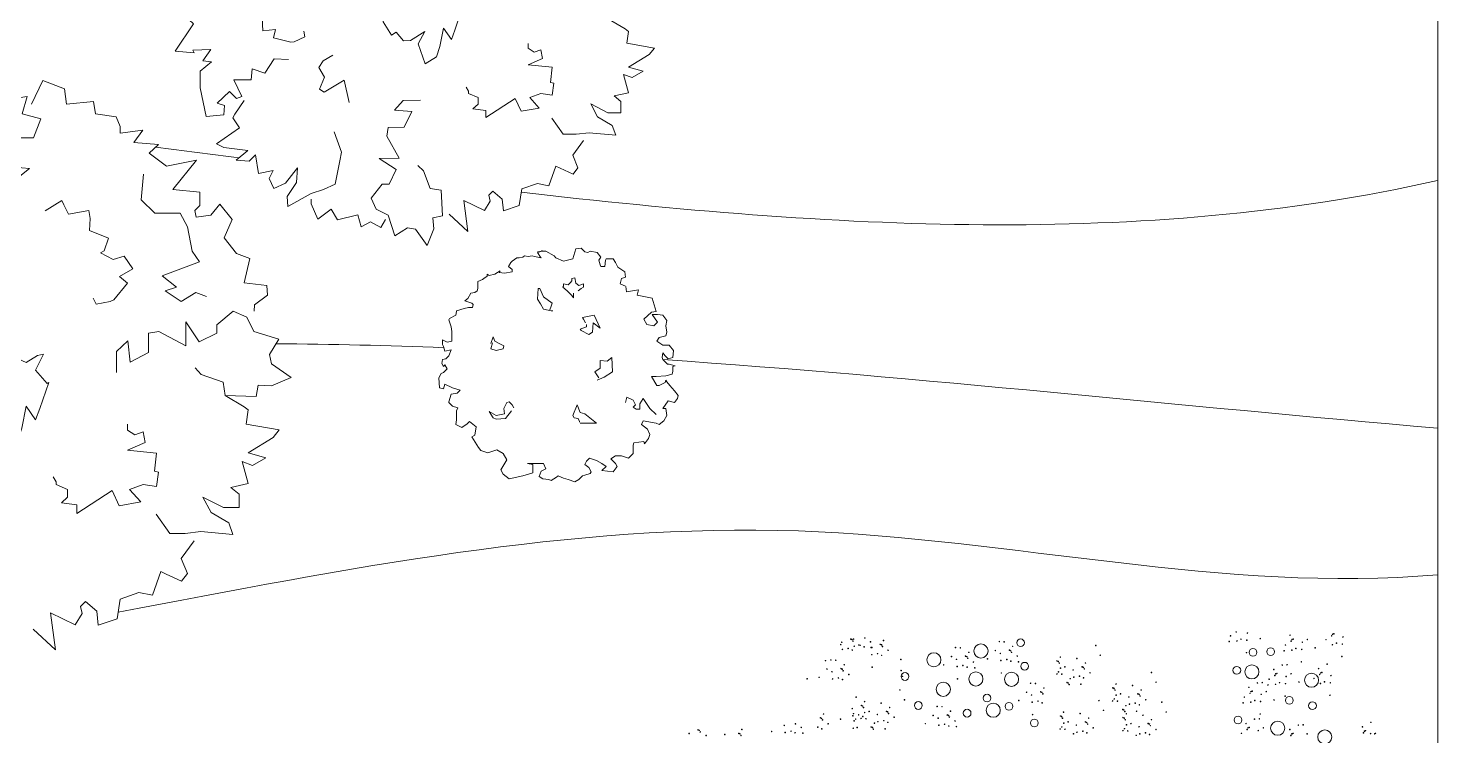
# Model space of a CAD drawing. Header units: millimetres. Extents: x 19901 to 59163, y 13732 to 30178.
# Drawn here: x 38932 to 39666, y 26997 to 27366 of the extents above; entities that cross this region are included whole.
import ezdxf

# ---------------------------------------------------------------- set-up
doc = ezdxf.new("R2010")
doc.units = ezdxf.units.MM
doc.layers.get('0').update_dxf_attribs({"lineweight": 18})
for name, color, linetype, lineweight in [('Curve di livello', 6, 'Continuous', 9), ('Vegetazione', 53, 'Continuous', 9), ('Verde', 86, 'Continuous', 5)]:
    doc.layers.add(name, color=color, linetype=linetype, lineweight=lineweight)

# ---------------------------------------------------------------- blocks, each defined once
blk = doc.blocks.new('_I12B6')
at = {"color": 0, "linetype": 'Continuous'}
for p, q in [((-0.2, 0.5445), (-0.2219, 0.5299)), ((-0.1964, 0.5445), (-0.2, 0.5445)), ((-0.1891, 0.5445), (-0.1964, 0.5445)), ((-0.1709, 0.5481), (-0.1891, 0.5445)), ((-0.1636, 0.5554), (-0.1709, 0.5481)), ((-0.1454, 0.5518), (-0.1636, 0.5554)), ((-0.1636, 0.5554), (-0.1636, 0.5554)), ((-0.1271, 0.5554), (-0.1454, 0.5518)), ((-0.1162, 0.5518), (-0.1271, 0.5554)), ((-0.0834, 0.5445), (-0.1162, 0.5518)), ((-0.0797, 0.5773), (-0.1016, 0.5737)), ((-0.0907, 0.5737), (-0.1016, 0.57)), ((-0.1016, 0.57), (-0.087, 0.5481)), ((-0.0797, 0.5809), (-0.0907, 0.5737)), ((-0.087, 0.5481), (-0.0834, 0.5445)), ((-0.0615, 0.5773), (-0.0797, 0.5773)), ((-0.0214, 0.5554), (-0.0615, 0.5773)), ((-0.0141, 0.5445), (-0.0214, 0.5554)), ((0.0223, 0.5299), (-0.0141, 0.5445)), ((0.0661, 0.5408), (0.0223, 0.5299)), ((0.0806, 0.5882), (0.0661, 0.5408)), ((0.1062, 0.5919), (0.0806, 0.5882)), ((0.1244, 0.5737), (0.1062, 0.5919)), ((0.139, 0.57), (0.1244, 0.5737)), ((0.1499, 0.5773), (0.139, 0.57)), ((0.1827, 0.57), (0.1499, 0.5773)), ((0.2009, 0.5481), (0.1827, 0.57)), ((0.19, 0.5336), (0.2009, 0.5481)), ((0.2264, 0.5408), (0.2228, 0.5336)), ((0.2592, 0.5408), (0.2264, 0.5408)), ((0.2702, 0.5226), (0.2592, 0.5408)), ((-0.2802, 0.4825), (-0.3057, 0.4679)), ((-0.2839, 0.4752), (-0.2802, 0.4825)), ((-0.2583, 0.4716), (-0.2839, 0.4752)), ((-0.2219, 0.4789), (-0.2583, 0.4716)), ((-0.2292, 0.5226), (-0.2401, 0.5044)), ((-0.2401, 0.5044), (-0.2219, 0.4898)), ((-0.2219, 0.5299), (-0.2292, 0.5226)), ((-0.2219, 0.4898), (-0.2219, 0.4789)), ((0.1973, 0.5117), (0.19, 0.5336)), ((0.2009, 0.5044), (0.1973, 0.5117)), ((0.2191, 0.5044), (0.2009, 0.5044)), ((0.2228, 0.5336), (0.2191, 0.5044)), ((0.2811, 0.5008), (0.2702, 0.5226)), ((0.3139, 0.4789), (0.2811, 0.5008)), ((0.3176, 0.4534), (0.3139, 0.4789)), ((-0.3641, 0.4424), (-0.3859, 0.4315)), ((-0.3859, 0.4315), (-0.3859, 0.4133)), ((-0.3859, 0.4133), (-0.3859, 0.3987)), ((-0.3568, 0.4461), (-0.3641, 0.4424)), ((-0.3422, 0.457), (-0.3568, 0.4461)), ((-0.3312, 0.4607), (-0.3422, 0.4679)), ((-0.3422, 0.4679), (-0.3422, 0.457)), ((-0.3057, 0.4679), (-0.3312, 0.4607)), ((0.0223, 0.4096), (0.0187, 0.406)), ((0.0187, 0.406), (0.0405, 0.3878)), ((0.0442, 0.4169), (0.0223, 0.4206)), ((0.0223, 0.4206), (0.0223, 0.4096)), ((0.0551, 0.4279), (0.0442, 0.4169)), ((0.0624, 0.4351), (0.0551, 0.4279)), ((0.077, 0.4497), (0.0624, 0.4461)), ((0.0624, 0.4461), (0.0624, 0.4351)), ((0.0806, 0.4242), (0.077, 0.4497)), ((0.0952, 0.4133), (0.0806, 0.4242)), ((0.1171, 0.4206), (0.0952, 0.4133)), ((0.1062, 0.3987), (0.1171, 0.406)), ((0.1171, 0.406), (0.1171, 0.4206)), ((0.292, 0.4206), (0.2993, 0.4461)), ((0.3176, 0.4096), (0.292, 0.4206)), ((0.2993, 0.4461), (0.3176, 0.4534)), ((0.3225, 0.3834), (0.3189, 0.4089)), ((-0.4333, 0.3513), (-0.4479, 0.3404)), ((-0.4479, 0.3404), (-0.4151, 0.3294)), ((-0.4187, 0.3768), (-0.4333, 0.3513)), ((-0.4005, 0.3805), (-0.4187, 0.3768)), ((-0.3896, 0.3878), (-0.4005, 0.3805)), ((-0.3859, 0.3987), (-0.3896, 0.3878)), ((-0.098, 0.3987), (-0.1016, 0.3477)), ((-0.1016, 0.3477), (-0.087, 0.3258)), ((-0.0907, 0.3987), (-0.098, 0.3987)), ((-0.0725, 0.3586), (-0.0907, 0.3987)), ((-0.0324, 0.3294), (-0.0725, 0.3586)), ((0.0405, 0.3878), (0.0515, 0.3768)), ((0.0515, 0.3768), (0.0624, 0.3659)), ((0.0624, 0.3659), (0.0697, 0.355)), ((0.0697, 0.355), (0.0697, 0.3768)), ((0.0916, 0.3878), (0.1062, 0.3987)), ((0.3804, 0.3924), (0.3225, 0.3834)), ((0.3732, 0.3669), (0.3804, 0.3924)), ((0.4449, 0.3523), (0.3732, 0.3669)), ((0.4634, 0.2893), (0.4449, 0.3523)), ((-0.4916, 0.2711), (-0.5208, 0.2565)), ((-0.488, 0.2893), (-0.4916, 0.2711)), ((-0.4515, 0.3039), (-0.488, 0.293)), ((-0.488, 0.293), (-0.488, 0.2893)), ((-0.4297, 0.3076), (-0.4515, 0.3039)), ((-0.4114, 0.3076), (-0.4297, 0.3076)), ((-0.4151, 0.3294), (-0.4078, 0.3221)), ((-0.4078, 0.3221), (-0.4114, 0.3076)), ((-0.087, 0.3258), (-0.0725, 0.3003)), ((-0.0725, 0.3003), (-0.036, 0.293)), ((-0.0433, 0.2966), (-0.036, 0.3149)), ((-0.036, 0.3149), (-0.0324, 0.3294)), ((-0.036, 0.293), (-0.0287, 0.293)), ((0.1134, 0.2602), (0.1681, 0.2711)), ((0.1681, 0.2711), (0.1973, 0.2092)), ((0.405, 0.2529), (0.4415, 0.2857)), ((0.4415, 0.2857), (0.4634, 0.2893)), ((0.4707, 0.2748), (0.4451, 0.2748)), ((0.4451, 0.2748), (0.4707, 0.2383)), ((0.4962, 0.2711), (0.4707, 0.2748)), ((0.5144, 0.2456), (0.4962, 0.2711)), ((-0.5208, 0.2565), (-0.5244, 0.2492)), ((-0.5244, 0.2492), (-0.5135, 0.2164)), ((-0.5135, 0.2164), (-0.5099, 0.1946)), ((0.1025, 0.2055), (0.1317, 0.2164)), ((0.1062, 0.1982), (0.1025, 0.2055)), ((0.1171, 0.2529), (0.1134, 0.2602)), ((0.128, 0.2347), (0.1171, 0.2529)), ((0.1317, 0.2164), (0.1317, 0.2274)), ((0.1645, 0.2347), (0.1608, 0.1909)), ((0.1973, 0.2092), (0.1645, 0.2347)), ((0.4196, 0.2274), (0.405, 0.2529)), ((0.4524, 0.2201), (0.4196, 0.2274)), ((0.4707, 0.2383), (0.4524, 0.2201)), ((0.5107, 0.2201), (0.5144, 0.2456)), ((0.5144, 0.1909), (0.5107, 0.2201)), ((-0.5317, 0.1435), (-0.5536, 0.1545)), ((-0.5536, 0.1545), (-0.5536, 0.1326)), ((-0.5099, 0.1472), (-0.5317, 0.1435)), ((-0.5099, 0.1946), (-0.5099, 0.1508)), ((-0.5099, 0.1508), (-0.5099, 0.1472)), ((-0.313, 0.1691), (-0.324, 0.1363)), ((-0.3167, 0.1399), (-0.324, 0.1107)), ((-0.3167, 0.1399), (-0.3167, 0.1399)), ((-0.3057, 0.1472), (-0.313, 0.1691)), ((-0.2839, 0.1363), (-0.3057, 0.1472)), ((-0.262, 0.1253), (-0.2839, 0.1363)), ((0.1426, 0.18), (0.1062, 0.1982)), ((0.1608, 0.1909), (0.1426, 0.18)), ((0.467, 0.1472), (0.4779, 0.1654)), ((0.4962, 0.129), (0.467, 0.1472)), ((0.4779, 0.1654), (0.5107, 0.1727)), ((0.5107, 0.1727), (0.5144, 0.1909)), ((-0.5536, 0.1326), (-0.5499, 0.1217)), ((-0.5499, 0.1217), (-0.5427, 0.0998)), ((-0.5427, 0.0998), (-0.5135, 0.1071)), ((-0.5244, 0.0779), (-0.539, 0.0634)), ((-0.5135, 0.1071), (-0.5244, 0.0779)), ((-0.324, 0.1107), (-0.2984, 0.1034)), ((-0.2984, 0.1034), (-0.2656, 0.1107)), ((-0.2656, 0.1107), (-0.262, 0.1253)), ((0.252, 0.0706), (0.2301, 0.0524)), ((0.2556, 0.0014), (0.252, 0.0706)), ((0.4925, 0.0706), (0.4962, 0.0925)), ((0.4962, 0.0597), (0.4925, 0.0706)), ((0.5253, 0.129), (0.4962, 0.129)), ((0.4962, 0.0925), (0.5071, 0.0779)), ((0.5071, 0.0779), (0.5217, 0.0634)), ((0.5217, 0.0634), (0.5436, 0.0706)), ((0.5472, 0.1034), (0.5253, 0.129)), ((0.5436, 0.0706), (0.5472, 0.1034)), ((-0.5536, 0.0597), (-0.5572, 0.0415)), ((-0.5572, 0.0415), (-0.5499, 0.0269)), ((-0.539, 0.0634), (-0.5536, 0.0597)), ((-0.5499, 0.0269), (-0.5427, 0.0342)), ((-0.5317, 0.016), (-0.5499, -0.0023)), ((-0.5427, 0.0342), (-0.5317, 0.016)), ((0.1973, 0.0196), (0.1718, 0.0014)), ((0.1718, 0.0014), (0.19, -0.0278)), ((0.2301, 0.0524), (0.1973, 0.0561)), ((0.1973, 0.0561), (0.1973, 0.0196)), ((0.2155, -0.0241), (0.2556, 0.0014)), ((0.518, 0.0378), (0.4962, 0.0597)), ((0.5253, 0.0378), (0.518, 0.0378)), ((0.5545, 0.0305), (0.5253, 0.0378)), ((0.5399, -0.0095), (0.5436, 0.005)), ((0.5436, 0.0269), (0.5545, 0.0305)), ((0.5436, 0.005), (0.5436, 0.0269)), ((-0.5609, -0.0059), (-0.5718, -0.0278)), ((-0.5718, -0.0278), (-0.5682, -0.0752)), ((-0.5499, -0.0023), (-0.5609, -0.0059)), ((-0.5499, -0.0788), (-0.5427, -0.0569)), ((-0.5427, -0.0569), (-0.5062, -0.0752)), ((0.1827, -0.0387), (0.2155, -0.0241)), ((0.467, -0.0642), (0.4415, -0.0205)), ((0.4415, -0.0205), (0.4634, -0.0205)), ((0.4634, -0.0205), (0.5107, -0.0168)), ((0.4779, -0.0642), (0.467, -0.0642)), ((0.5071, -0.0496), (0.4779, -0.0642)), ((0.5107, -0.0387), (0.5071, -0.0496)), ((0.5107, -0.0168), (0.5399, -0.0095)), ((0.5144, -0.046), (0.5107, -0.0387)), ((0.529, -0.0642), (0.5144, -0.046)), ((0.5508, -0.0897), (0.529, -0.0642)), ((-0.5682, -0.0752), (-0.5499, -0.0788)), ((-0.5135, -0.1043), (-0.5244, -0.1408)), ((-0.4843, -0.1007), (-0.5135, -0.1043)), ((-0.5062, -0.0752), (-0.4698, -0.0861)), ((-0.4698, -0.0861), (-0.4843, -0.1007)), ((0.3249, -0.1189), (0.3176, -0.1444)), ((0.354, -0.1335), (0.3249, -0.1189)), ((0.3649, -0.1553), (0.354, -0.1335)), ((0.4014, -0.1262), (0.3868, -0.1517)), ((0.4342, -0.1736), (0.4014, -0.1262)), ((0.5691, -0.1116), (0.5508, -0.0897)), ((0.5508, -0.1444), (0.5654, -0.1262)), ((0.5654, -0.1262), (0.5691, -0.1116)), ((-0.5244, -0.1408), (-0.5244, -0.1444)), ((-0.5244, -0.1444), (-0.5062, -0.1626)), ((-0.5062, -0.1626), (-0.4807, -0.1699)), ((-0.4807, -0.1699), (-0.488, -0.1845)), ((-0.488, -0.1845), (-0.488, -0.2282)), ((-0.2984, -0.2064), (-0.3312, -0.1882)), ((-0.3312, -0.1882), (-0.313, -0.2173)), ((-0.2583, -0.1991), (-0.2984, -0.2064)), ((-0.2474, -0.1444), (-0.262, -0.1736)), ((-0.262, -0.1736), (-0.2583, -0.1991)), ((-0.2547, -0.221), (-0.2255, -0.1845)), ((-0.2365, -0.1408), (-0.2474, -0.1444)), ((-0.2219, -0.1553), (-0.2365, -0.1408)), ((-0.2146, -0.1699), (-0.2219, -0.1553)), ((-0.2146, -0.1699), (-0.2146, -0.1699)), ((0.0879, -0.1553), (0.0661, -0.2064)), ((0.1025, -0.1918), (0.0879, -0.1553)), ((0.1244, -0.1991), (0.1025, -0.1918)), ((0.1791, -0.2428), (0.1244, -0.1991)), ((0.354, -0.1663), (0.3649, -0.1553)), ((0.3686, -0.1772), (0.354, -0.1663)), ((0.3868, -0.1772), (0.3686, -0.1772)), ((0.3868, -0.1517), (0.3868, -0.1772)), ((0.4634, -0.2027), (0.4342, -0.1736)), ((0.4962, -0.1736), (0.5217, -0.1371)), ((0.5107, -0.1736), (0.4962, -0.1736)), ((0.5144, -0.2064), (0.5107, -0.1736)), ((0.5217, -0.1371), (0.5508, -0.1444)), ((-0.488, -0.2282), (-0.4916, -0.2501)), ((-0.4916, -0.2501), (-0.4625, -0.2647)), ((-0.4625, -0.2647), (-0.437, -0.2465)), ((-0.437, -0.2465), (-0.426, -0.2355)), ((-0.426, -0.2355), (-0.3932, -0.2611)), ((-0.3932, -0.2611), (-0.4005, -0.3011)), ((-0.313, -0.2173), (-0.2984, -0.2246)), ((-0.2984, -0.2246), (-0.2547, -0.221)), ((0.0661, -0.2064), (0.0733, -0.2173)), ((0.0733, -0.2173), (0.0916, -0.221)), ((0.0916, -0.221), (0.0989, -0.2355)), ((0.0989, -0.2355), (0.0989, -0.2392)), ((0.1025, -0.2428), (0.1353, -0.2428)), ((0.1353, -0.2428), (0.1791, -0.2428)), ((0.3941, -0.2501), (0.4014, -0.2319)), ((0.4233, -0.272), (0.3941, -0.2501)), ((0.4014, -0.2319), (0.4634, -0.2428)), ((0.4634, -0.2428), (0.4779, -0.2501)), ((0.4779, -0.2501), (0.4998, -0.2319)), ((0.4998, -0.2319), (0.5144, -0.2064)), ((-0.4005, -0.3011), (-0.4151, -0.3084)), ((-0.4151, -0.3084), (-0.3823, -0.3595)), ((0.3577, -0.3376), (0.405, -0.3303)), ((0.405, -0.3303), (0.4087, -0.3412)), ((0.4087, -0.3412), (0.4269, -0.3157)), ((0.4342, -0.2975), (0.4233, -0.272)), ((0.4269, -0.3157), (0.4342, -0.2975)), ((-0.3823, -0.3595), (-0.3713, -0.374)), ((-0.3713, -0.374), (-0.3385, -0.385)), ((-0.3385, -0.385), (-0.2948, -0.3704)), ((-0.2948, -0.3704), (-0.2656, -0.3886)), ((-0.2656, -0.3886), (-0.2474, -0.4178)), ((0.2483, -0.4141), (0.2702, -0.3996)), ((0.2702, -0.3996), (0.2993, -0.3996)), ((0.2993, -0.3996), (0.3321, -0.4105)), ((0.3321, -0.4105), (0.354, -0.3886)), ((0.354, -0.3485), (0.3577, -0.3376)), ((0.354, -0.3886), (0.354, -0.3485)), ((-0.2474, -0.4178), (-0.2766, -0.4652)), ((-0.2766, -0.4652), (-0.2656, -0.487)), ((-0.1235, -0.4397), (-0.149, -0.436)), ((-0.149, -0.436), (-0.0725, -0.436)), ((-0.1235, -0.4798), (-0.1235, -0.4397)), ((-0.0615, -0.4615), (-0.0834, -0.4725)), ((-0.0725, -0.436), (-0.0615, -0.4615)), ((0.1244, -0.4397), (0.1317, -0.4251)), ((0.1426, -0.4542), (0.1244, -0.4397)), ((0.1317, -0.4251), (0.1462, -0.4105)), ((0.1535, -0.4761), (0.1426, -0.4542)), ((0.1462, -0.4105), (0.1791, -0.4214)), ((0.1791, -0.4214), (0.2046, -0.436)), ((0.2046, -0.436), (0.2264, -0.4506)), ((0.2264, -0.4506), (0.2046, -0.4688)), ((0.2046, -0.4688), (0.2592, -0.4761)), ((0.2702, -0.436), (0.2483, -0.4141)), ((0.2592, -0.4761), (0.2775, -0.4506)), ((0.2775, -0.4506), (0.2702, -0.436)), ((-0.2656, -0.487), (-0.2365, -0.5089)), ((-0.2365, -0.5089), (-0.1709, -0.4943)), ((-0.1709, -0.4943), (-0.1235, -0.4798)), ((-0.0834, -0.4725), (-0.0943, -0.498)), ((-0.0943, -0.498), (-0.0761, -0.5089)), ((-0.0761, -0.5089), (-0.0469, -0.5126)), ((-0.0469, -0.5126), (-0.036, -0.5162)), ((-0.036, -0.5162), (-0.0105, -0.5016)), ((-0.0105, -0.5016), (-0.0032, -0.4943)), ((-0.0032, -0.4943), (0.0223, -0.5053)), ((0.0223, -0.5053), (0.0442, -0.5126)), ((0.0442, -0.5126), (0.077, -0.5235)), ((0.077, -0.5235), (0.0952, -0.5126)), ((0.0952, -0.5126), (0.1134, -0.4943)), ((0.1134, -0.4943), (0.1244, -0.4907)), ((0.1244, -0.4907), (0.1499, -0.4834)), ((0.1499, -0.4834), (0.1535, -0.4761))]:
    blk.add_line(p, q, dxfattribs=at)

msp = doc.modelspace()

# ---------------------------------------------------------------- linework, layer by layer
msp.add_line((39665.82, 28856.17), (39665.83, 26849.81))
at = {"layer": 'Curve di livello'}
for points in [[(38998.39, 27303.65), (39012.86, 27301.85), (39027.35, 27300.03), (39041.84, 27298.2)], [(39061.09, 27201.37), (39090.2, 27201.15), (39119.32, 27200.43), (39148.45, 27199.31)]]:
    msp.add_open_spline(points, degree=3, dxfattribs=at)
for points, knots in [([(39188.77, 27280.22), (39349.31, 27261.95), (39510.49, 27251.42), (39665.74, 27286.34), (39665.74, 27286.34), (39665.74, 27286.34), (39665.74, 27286.34), (39665.77, 27286.34), (39665.79, 27286.35), (39665.82, 27286.35)], [1526.756387, 1526.756387, 1526.756387, 1526.756387, 2004.14526, 2004.14526, 2004.14526, 2004.146467, 2004.146467, 2004.146467, 2004.226908, 2004.226908, 2004.226908, 2004.226908]), ([(39262.5, 27193.12), (39397.06, 27183.92), (39531.63, 27168.89), (39665.74, 27157.39), (39665.74, 27157.39), (39665.74, 27157.39), (39665.74, 27157.39), (39665.76, 27157.39), (39665.79, 27157.39), (39665.82, 27157.39)], [1601.083825, 1601.083825, 1601.083825, 1601.083825, 2004.889476, 2004.889476, 2004.889476, 2004.889607, 2004.889607, 2004.889607, 2004.969426, 2004.969426, 2004.969426, 2004.969426]), ([(38978.93, 27061.51), (39096.73, 27083.8), (39325.1, 27130.63), (39555.04, 27071.33), (39665.8, 27081.04), (39665.8, 27081.04), (39665.8, 27081.04), (39665.8, 27081.04), (39665.8, 27081.04), (39665.81, 27081.04), (39665.82, 27081.04)], [1323.609316, 1323.609316, 1323.609316, 1323.609316, 1679.853616, 2013.397423, 2013.397423, 2013.397423, 2013.399494, 2013.399494, 2013.399494, 2013.420108, 2013.420108, 2013.420108, 2013.420108])]:
    msp.add_open_spline(points, degree=3, knots=knots, dxfattribs=at)
at = {"layer": 'Vegetazione'}
for centre, radius in [((39428.06, 27041.36), 3.67), ((39448.67, 27045.65), 2.02), ((39403.54, 27036.78), 3.67), ((39569.63, 27040.63), 2.02), ((39578.82, 27040.97), 2.02), ((39388.52, 27028.08), 2.02), ((39425.4, 27026.79), 3.67), ((39443.98, 27026.62), 3.67), ((39450.8, 27033.43), 2.02), ((39561.21, 27031.31), 2.02), ((39569.06, 27030.49), 3.67), ((39600.12, 27026.16), 3.67), ((39408.45, 27021.41), 3.67), ((39395.42, 27012.98), 2.02), ((39431.21, 27016.83), 2.02), ((39588.57, 27015.65), 2.02), ((39600.59, 27012.86), 2.02), ((39420.83, 27008.98), 2.02), ((39434.46, 27010.48), 3.67), ((39442.63, 27012.5), 2.02), ((39561.87, 27005.44), 2.02), ((39455.85, 27003.87), 2.02), ((39582.49, 27001.15), 3.67), ((39607.01, 26996.57), 3.67)]:
    msp.add_circle(centre, radius, dxfattribs=at)
at = {"layer": 'Verde'}
for points in [[(39070.22, 27407.03), (39061.68, 27406.45), (39062.03, 27404.4), (39062.78, 27399.89), (39054.79, 27396.03), (39056.23, 27392.9), (39059.63, 27388.83), (39054.98, 27381.31), (39059.64, 27377.87), (39061.41, 27378.17), (39058.69, 27372.66), (39053.97, 27371.03), (39054.18, 27364.32), (39060.88, 27365.02), (39059.79, 27360.62), (39068.8, 27358.33), (39070.57, 27358.63), (39076.04, 27361.23), (39075.56, 27364.1)], [(39116.71, 27374.11), (39116.94, 27368.99), (39119.52, 27364.8), (39121.16, 27362.13), (39123.64, 27363.65), (39127.4, 27359.13), (39131.17, 27359.35), (39138.61, 27363.92), (39135.18, 27357.6), (39138.69, 27347.14), (39144.71, 27350.85), (39146.37, 27356.08), (39148.27, 27365.67), (39152.39, 27359.78), (39154.28, 27364.63), (39158.07, 27375.91), (39157.37, 27375.48), (39152.31, 27381.31), (39155.86, 27388.23), (39153.27, 27387.68), (39148.31, 27384.63), (39144.9, 27386.21), (39141.14, 27390.73), (39140.2, 27392.26)], [(39018.91, 27375.8), (39013.61, 27372.13), (39018.16, 27367.94), (39008.72, 27353.81), (39018.53, 27352.87), (39017.75, 27354.2), (39027.24, 27354.55), (39023.08, 27348.68), (39027.54, 27348.25), (39021.67, 27343.39), (39021.73, 27334.61), (39024.81, 27319.7), (39033.89, 27320.51), (39034.36, 27325.47), (39030.43, 27326.68), (39036.86, 27332.75), (39040.55, 27329.06), (39043.35, 27330.04), (39039.23, 27338.79), (39048.23, 27338.76), (39048.78, 27344.56), (39055.31, 27342.26), (39060.08, 27349.74), (39067.71, 27349.32)], [(39234.58, 27370.26), (39242.87, 27365.3), (39244.66, 27364.05), (39243.77, 27357.82), (39258.1, 27355.32), (39255.41, 27352), (39244.66, 27345.35), (39252.28, 27343.27), (39246.45, 27339.94), (39241.98, 27341.61), (39244.66, 27332.05), (39237.05, 27330.38), (39240.63, 27327.48), (39240.63, 27321.66), (39233.91, 27321.66), (39224.95, 27326.23), (39228.54, 27319.58), (39236.15, 27315.01), (39237.94, 27310.02), (39224.06, 27311.26), (39217.34, 27310.43), (39210.62, 27310.43), (39204.64, 27318.75)], [(39160.09, 27334.95), (39161.38, 27332.85), (39161.38, 27331.6), (39166.31, 27329.52), (39166.31, 27326.2), (39163.62, 27323.71), (39170.34, 27322.87), (39170.34, 27319.13), (39185.57, 27329.11), (39188.7, 27322.46), (39198.11, 27324.12), (39193.18, 27329.52), (39199.01, 27331.6), (39204.83, 27330.77), (39205.73, 27337.01), (39203.94, 27337.42), (39204.83, 27345.32), (39192.29, 27346.57), (39199.9, 27349.89), (39199.01, 27354.46), (39195.42, 27353.22), (39192.29, 27355.3), (39192.29, 27357.79)], [(39099.26, 27327.01), (39096.58, 27338.56), (39086.25, 27332.36), (39083.79, 27334.02), (39086.35, 27340.26), (39083.36, 27345.25), (39085.64, 27348.71), (39090.63, 27351.71)], [(38867.8, 27328.23), (38872.54, 27326.54), (38874.69, 27334.03), (38893.5, 27342.5), (38888.66, 27334.52), (38888.66, 27330.04), (38901.57, 27334.03), (38910.71, 27331.53), (38909.63, 27323.55), (38924.68, 27329.04), (38931.67, 27330.04), (38928.98, 27321.06), (38938.66, 27318.56), (38934.9, 27308.59), (38916.62, 27308.59), (38911.78, 27299.61), (38920.92, 27293.62), (38932.75, 27292.63), (38913.93, 27277.66), (38897.8, 27277.66), (38896.73, 27278.66), (38895.65, 27287.14)], [(38933.82, 27326.04), (38939.73, 27338.51), (38951.02, 27334.03), (38952.1, 27326.04), (38966.07, 27327.54), (38967.15, 27321.06), (38977.9, 27319.56), (38980.05, 27314.57), (38980.05, 27311.08), (38991.88, 27312.58), (38987.04, 27306.09), (38999.94, 27305.1), (38995.1, 27300.61), (39004.14, 27293.88)], [(39044.59, 27327.96), (39039.77, 27320.94), (39038.66, 27319.06), (39042.07, 27313.77), (39030.08, 27305.52), (39033.91, 27303.62), (39046.46, 27302.06), (39040.4, 27297), (39047.08, 27296.4), (39050.46, 27299.78), (39052, 27289.97), (39059.62, 27291.63), (39057.58, 27287.5), (39060, 27282.21), (39066.11, 27285.01), (39072.35, 27292.9), (39071.86, 27285.36), (39066.85, 27278.03), (39067.3, 27272.75), (39079.4, 27279.67), (39085.85, 27281.72), (39091.96, 27284.52), (39094.32, 27296.57), (39095.2, 27301.09), (39091.34, 27311.67)], [(39136.38, 27328.21), (39127.24, 27328.06), (39122.75, 27323.05), (39131.9, 27322.31), (39127.88, 27314.18), (39119.57, 27314.04), (39118.82, 27309.54), (39125.24, 27298), (39114.85, 27297.83), (39123.68, 27292.15), (39120.07, 27284.48), (39116.33, 27284.41), (39110.63, 27277.15), (39113.22, 27271.37), (39119.5, 27268.34), (39123.01, 27257.64), (39129.59, 27261.79), (39133.76, 27260.96), (39139.72, 27252.55), (39143.32, 27261.12), (39142.81, 27266.94), (39147.78, 27267.91), (39147.14, 27281.34), (39141.31, 27282.14), (39137.82, 27291.49), (39134.87, 27294.13)], [(39151.28, 27268.91), (39160.98, 27259.86), (39158.91, 27276.03), (39169.59, 27270.83), (39172.64, 27275.69), (39171.94, 27278.77), (39174.01, 27280.86), (39178.9, 27276.66), (39179.6, 27270.57), (39187.76, 27273.35), (39189.03, 27281.97), (39197.15, 27284.82), (39203.16, 27283.64), (39206.69, 27293.86), (39209.02, 27292.78), (39215.74, 27289.68), (39218.22, 27293.02), (39215.56, 27299.59), (39221.11, 27307.21)], [(39004.14, 27293.88), (39019.77, 27296.88), (39007.34, 27281.77), (39021.51, 27280.24), (39021.51, 27273.35), (39018.83, 27270.67), (39019.59, 27267.22), (39027.25, 27268.37), (39031.85, 27274.12), (39038.36, 27266.08), (39034.15, 27256.5), (39040.58, 27248.42), (39047.43, 27245.79), (39044.49, 27233.15), (39047.56, 27232.76), (39056.37, 27231.62), (39056.75, 27226.64), (39049.85, 27221.66), (39049.81, 27218.27)], [(38992.09, 27289.75), (38991.01, 27276.28), (38998, 27269.3), (39011.24, 27269.29), (39015, 27262.31), (39017.53, 27249.5), (39021.29, 27244.01), (39001.84, 27236.67), (39009.29, 27230.89), (39003.38, 27228.9), (39011.84, 27223.35), (39019.32, 27228.07), (39025.03, 27225.94)], [(38940.91, 27270.51), (38949.6, 27275.97), (38950.71, 27273.74), (38953.16, 27268.83), (38963.64, 27270.72), (38964.46, 27266.67), (38964.03, 27260.32), (38973.85, 27256.31), (38971.75, 27249.68), (38969.83, 27248.72), (38976.35, 27245.29), (38982.08, 27247.04), (38986.61, 27240.38), (38979.62, 27236.33), (38983.78, 27232.83), (38976.65, 27224.25), (38974.72, 27223.29), (38967.58, 27221.95), (38966.02, 27225.07)], [(39079.4, 27276.57), (39079.4, 27274.28), (39082.95, 27266.28), (39089.86, 27271.37), (39093.13, 27265.92), (39103.67, 27268.46), (39105.49, 27262.29), (39110.22, 27264.83), (39115.67, 27261.92), (39118.1, 27265.98)], [(38978.17, 27186.35), (38978.17, 27197.32), (38984.08, 27202.81), (38985.15, 27191.84), (38994.83, 27196.82), (38994.83, 27206.8), (39000.21, 27207.8), (39014.18, 27200.32), (39014.18, 27212.79), (39021.17, 27202.31), (39030.31, 27206.8), (39030.31, 27211.29), (39038.91, 27218.27), (39045.9, 27215.28), (39049.66, 27207.8), (39062.56, 27203.81), (39057.73, 27195.83), (39058.8, 27190.84), (39069.01, 27183.86), (39058.8, 27179.37), (39051.81, 27179.87), (39050.74, 27173.88), (39034.61, 27174.38), (39033.54, 27181.36), (39022.25, 27185.35), (39019.02, 27188.84)], [(38893.17, 27179), (38893.44, 27172.86), (38896.54, 27167.82), (38898.51, 27164.62), (38901.48, 27166.45), (38906, 27161.02), (38910.52, 27161.28), (38919.44, 27166.78), (38915.33, 27159.19), (38919.54, 27146.64), (38926.76, 27151.08), (38928.76, 27157.36), (38931.04, 27168.87), (38935.98, 27161.81), (38938.25, 27167.63), (38942.8, 27181.16), (38941.95, 27180.64), (38935.89, 27187.64), (38940.14, 27195.94), (38937.03, 27195.29), (38931.09, 27191.62), (38926.99, 27193.52), (38922.48, 27198.95), (38921.35, 27200.78)], [(39034.61, 27174.38), (39044.56, 27168.43), (39046.71, 27166.93), (39045.64, 27159.45), (39062.84, 27156.45), (39059.61, 27152.46), (39046.71, 27144.48), (39055.85, 27141.99), (39048.86, 27138), (39043.49, 27139.99), (39046.71, 27128.52), (39037.57, 27126.53), (39041.87, 27123.04), (39041.87, 27116.05), (39033.81, 27116.05), (39023.06, 27121.54), (39027.36, 27113.56), (39036.5, 27108.07), (39038.65, 27102.09), (39021.98, 27103.58), (39013.92, 27102.59), (39005.86, 27102.59), (38998.69, 27112.56)], [(38945.22, 27132), (38946.77, 27129.49), (38946.77, 27127.99), (38952.68, 27125.5), (38952.68, 27121.5), (38949.46, 27118.51), (38957.52, 27117.51), (38957.52, 27113.03), (38975.8, 27125), (38979.56, 27117.02), (38990.85, 27119.01), (38984.94, 27125.5), (38991.92, 27127.99), (38998.91, 27126.99), (38999.99, 27134.47), (38997.84, 27134.97), (38998.91, 27144.45), (38983.86, 27145.95), (38993, 27149.94), (38991.92, 27155.42), (38987.62, 27153.93), (38983.86, 27156.42), (38983.86, 27159.41)], [(38934.65, 27052.76), (38946.29, 27041.9), (38943.8, 27061.31), (38956.62, 27055.06), (38960.28, 27060.9), (38959.44, 27064.59), (38961.92, 27067.1), (38967.8, 27062.05), (38968.63, 27054.74), (38978.42, 27058.09), (38979.95, 27068.43), (38989.7, 27071.85), (38996.9, 27070.44), (39001.14, 27082.7), (39003.93, 27081.4), (39012.01, 27077.68), (39014.98, 27081.69), (39011.79, 27089.57), (39018.45, 27098.72)]]:
    msp.add_lwpolyline(points, dxfattribs=at)
for centre in [(39355.08, 27044.68), (39355.6, 27045.91), (39360.32, 27047.57), (39360.96, 27047.29), (39361.44, 27046.45), (39361.77, 27047.56), (39364.38, 27044.48), (39365.12, 27044.36), (39367.61, 27048.11), (39370.56, 27046.13), (39375.62, 27044.83), (39376.26, 27044.55), (39377.31, 27046.83), (39437.61, 27046.25), (39440.12, 27046.09), (39487.77, 27044.22), (39557.28, 27046.3), (39557.96, 27049.27), (39560.91, 27051.24), (39561.28, 27046.62), (39563.4, 27047.49), (39566.44, 27046.98), (39566.75, 27050.7), (39573.44, 27047.82), (39586.53, 27044.48), (39588.9, 27049.57), (39589.48, 27046.45), (39589.95, 27047.29), (39590.59, 27047.57), (39595.32, 27045.91), (39597.92, 27047.34), (39607.65, 27047.26), (39610.6, 27049.24), (39610.97, 27044.61), (39611.08, 27050.07), (39611.71, 27050.35), (39613.09, 27045.49), (39616.13, 27044.97), (39616.44, 27048.69), (39349.96, 27036.66), (39355.91, 27042.19), (39358.95, 27042.7), (39361.06, 27041.83), (39362.08, 27043.84), (39367.24, 27043.49), (39370.9, 27043.17), (39371.21, 27039.45), (39371.24, 27043.17), (39374.25, 27039.97), (39376.36, 27039.09), (39376.74, 27043.72), (39379.69, 27041.74), (39386.35, 27036.99), (39412.73, 27038.44), (39414.8, 27043.14), (39415.33, 27037.01), (39417.31, 27042.98), (39420.06, 27038.67), (39420.7, 27038.39), (39421.17, 27037.55), (39421.74, 27040.67), (39431.45, 27037.23), (39435.54, 27041.55), (39438.14, 27040.12), (39441.49, 27036.91), (39442.87, 27041.78), (39443.5, 27041.5), (39443.98, 27040.66), (39444.55, 27043.78), (39446.93, 27038.69), (39469.37, 27038.18), (39477.99, 27037.43), (39490.15, 27039.13), (39566.24, 27040.48), (39585.85, 27041.51), (39589.85, 27041.83), (39591.96, 27042.7), (39595.01, 27042.19), (39602.01, 27043.02), (39615.93, 27038.47), (39347.12, 27036.31), (39347.89, 27031.96), (39350.49, 27030.53), (39352.47, 27036.51), (39355.22, 27032.19), (39355.86, 27031.91), (39356.33, 27031.08), (39356.91, 27034.19), (39371.41, 27032.95), (39386.51, 27031.13), (39408.64, 27034.12), (39415.64, 27033.29), (39418.68, 27033.8), (39420.8, 27032.93), (39424.12, 27035.58), (39424.8, 27032.61), (39438.45, 27036.4), (39438.65, 27029.9), (39443.61, 27036.04), (39447.61, 27035.72), (39467.57, 27029.42), (39467.68, 27036.18), (39468.32, 27035.91), (39468.42, 27030.45), (39468.79, 27035.07), (39469.44, 27032.46), (39471.74, 27033.09), (39476.01, 27031.45), (39480.74, 27033.11), (39481.38, 27032.83), (39481.85, 27032), (39482.43, 27035.11), (39484.8, 27030.02), (39516.77, 27030.16), (39580.44, 27031.73), (39581.49, 27029.45), (39582.13, 27029.73), (39584.87, 27034.04), (39587.38, 27034.2), (39589.46, 27029.5), (39594.8, 27035.69), (39603.78, 27032.19), (39604.83, 27029.91), (39605.47, 27030.19), (39608.21, 27034.5), (39337.57, 27026.89), (39343.8, 27027.65), (39350.8, 27026.81), (39353.85, 27027.33), (39355.96, 27026.46), (39359.28, 27029.1), (39387.19, 27028.16), (39415.84, 27026.79), (39453.86, 27024.57), (39456.37, 27024.42), (39460.8, 27022.1), (39470.08, 27029.27), (39472.82, 27024.95), (39473.46, 27024.68), (39473.94, 27023.84), (39474.51, 27026.95), (39476.32, 27027.73), (39479.36, 27028.25), (39480.03, 27024.01), (39481.48, 27027.38), (39496.68, 27022.12), (39498.36, 27024.12), (39506.99, 27023.37), (39519.14, 27025.07), (39567.51, 27022.43), (39571.94, 27024.75), (39574.45, 27024.9), (39577.39, 27023.67), (39578.07, 27026.64), (39581.01, 27028.61), (39581.39, 27023.99), (39583.5, 27024.86), (39586.54, 27024.35), (39586.86, 27028.07), (39593.55, 27025.18), (39601.4, 27027.1), (39604.35, 27029.07), (39604.73, 27024.45), (39606.84, 27025.32), (39609.88, 27024.81), (39610.19, 27028.53), (39363.03, 27017.31), (39367.46, 27014.99), (39385.86, 27021.03), (39388.24, 27015.94), (39447.7, 27015.56), (39451.79, 27019.87), (39454.39, 27018.45), (39454.7, 27014.73), (39457.74, 27015.24), (39459.12, 27020.11), (39459.76, 27019.83), (39460.23, 27018.99), (39489.46, 27015.54), (39496.57, 27015.36), (39497.32, 27021.85), (39497.42, 27016.39), (39497.79, 27021.01), (39498.44, 27018.4), (39499.08, 27015.21), (39500.74, 27019.03), (39505.01, 27017.39), (39509.74, 27019.05), (39510.38, 27018.78), (39510.85, 27017.94), (39511.42, 27021.05), (39513.8, 27015.96), (39522.12, 27014.69), (39565.14, 27017.35), (39568.08, 27019.32), (39568.46, 27014.7), (39568.56, 27020.16), (39569.2, 27020.44), (39570.57, 27015.57), (39573.61, 27015.06), (39573.93, 27018.78), (39576.53, 27020.21), (39580.62, 27015.89), (39586.34, 27017.85), (39609.68, 27018.31), (39346.13, 27008.56), (39361.05, 27011.34), (39361.36, 27007.62), (39361.69, 27008.73), (39364.4, 27008.13), (39365.77, 27013), (39366.41, 27012.72), (39366.89, 27011.88), (39367.53, 27009.27), (39369.84, 27009.9), (39374.11, 27008.27), (39376.09, 27014.24), (39378.83, 27009.93), (39379.47, 27009.65), (39379.95, 27008.81), (39380.52, 27011.92), (39403.19, 27007.81), (39405.26, 27012.51), (39407.77, 27012.36), (39410.52, 27008.04), (39411.16, 27007.77), (39412.2, 27010.04), (39454.9, 27008.22), (39459.86, 27014.37), (39469.37, 27007.5), (39471.06, 27009.5), (39479.68, 27008.75), (39491.84, 27010.45), (39501.82, 27010.89), (39502.46, 27010.62), (39502.94, 27009.78), (39503.51, 27012.89), (39503.71, 27008.66), (39505.32, 27013.67), (39508.36, 27014.19), (39509.03, 27009.95), (39510.48, 27013.32), (39512.34, 27007.9), (39524.49, 27009.6), (39564.46, 27014.38), (39573.41, 27008.56), (39280.76, 27000.28), (39281.41, 27000.03), (39303.58, 27000.5), (39325.67, 27002.61), (39331.48, 27003.41), (39334.51, 27001.57), (39343.07, 27001.69), (39344.44, 27006.56), (39345.08, 27006.28), (39345.19, 27000.82), (39345.56, 27005.44), (39348.51, 27003.47), (39355, 27005.84), (39361.56, 27001.11), (39362, 27005), (39362.82, 27005.88), (39363.59, 27001.53), (39365.66, 27006.23), (39366.51, 27007.26), (39368.17, 27006.08), (39370.92, 27001.77), (39371.56, 27001.49), (39372.03, 27000.65), (39372.6, 27003.76), (39374.42, 27004.54), (39377.46, 27005.06), (39378.13, 27000.83), (39379.57, 27004.19), (39382.89, 27006.83), (39399.1, 27003.5), (39405.79, 27006.39), (39406.1, 27002.66), (39409.14, 27003.18), (39411.26, 27002.31), (39411.63, 27006.93), (39414.58, 27004.95), (39415.26, 27001.99), (39469.26, 27000.74), (39470.01, 27007.22), (39470.11, 27001.76), (39470.48, 27006.39), (39471.13, 27003.77), (39471.77, 27000.59), (39473.43, 27004.41), (39477.7, 27002.77), (39482.43, 27004.43), (39483.07, 27004.15), (39483.54, 27003.32), (39484.11, 27006.43), (39486.49, 27001.34), (39502.03, 27006.66), (39502.67, 27006.38), (39502.77, 27000.92), (39503.14, 27005.54), (39503.79, 27002.93), (39506.09, 27003.57), (39510.36, 27001.93), (39515.09, 27003.59), (39515.72, 27003.31), (39516.2, 27002.47), (39516.77, 27005.58), (39519.15, 27000.49), (39565.99, 27003.56), (39566.56, 27000.45), (39567.04, 27001.29), (39567.68, 27001.57), (39570.42, 27005.88), (39572.93, 27006.03), (39575.01, 27001.33), (39588.8, 27000.45), (39593.23, 27002.77), (39595.74, 27002.92), (39626.57, 27001.87), (39631, 27004.19), (39276.11, 26998.41), (39281.93, 26999.21), (39284.96, 26997.37), (39294.68, 26997.87), (39301.99, 26998.43), (39302.64, 26998.18), (39303.15, 26997.36), (39319.11, 26999.43), (39326.14, 26998.9), (39329.16, 26999.55), (39331.31, 26998.78), (39335.32, 26998.63), (39476.2, 26998.27), (39478.01, 26999.05), (39481.05, 26999.56), (39483.17, 26998.69), (39501.92, 26999.9), (39504.43, 26999.74), (39508.86, 26997.43), (39510.67, 26998.21), (39513.71, 26998.72), (39515.83, 26997.85), (39563.62, 26998.47), (39572.4, 26999.91), (39589.37, 26997.34), (39589.85, 26998.18), (39590.49, 26998.46), (39597.81, 26998.22), (39627.14, 26998.75), (39627.61, 26999.59), (39628.25, 26999.87), (39630.84, 26998.32), (39632.98, 26998.21), (39633.35, 26998.47)]:
    msp.add_circle(centre, 0.158, dxfattribs=at)

# ---------------------------------------------------------------- block references
at = {"layer": 'Verde', "xscale": 109.2024046045917, "yscale": 109.2024046045917, "zscale": 109.2024046045917}
msp.add_blockref('_I12B6', (39208.32, 27186.57), dxfattribs=at)

doc.saveas('drawing.dxf')
